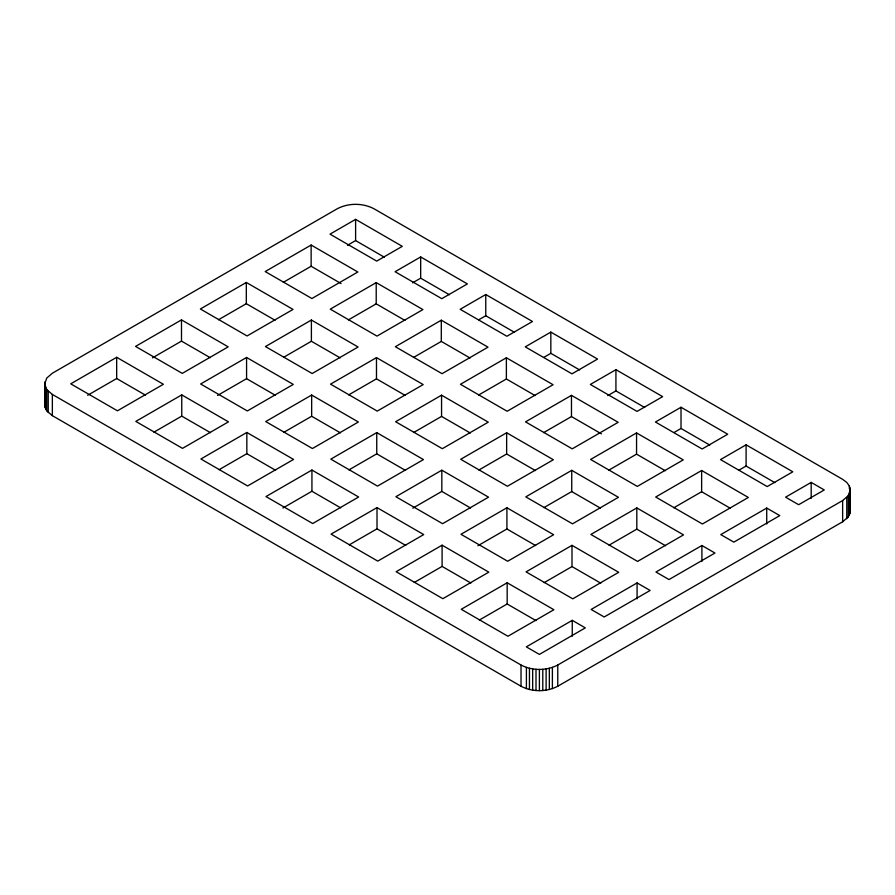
<?xml version="1.0" encoding="UTF-8"?>
<svg xmlns="http://www.w3.org/2000/svg" width="895" height="895" viewBox="0 0 895 895"><rect width="100%" height="100%" fill="white"/><g stroke="black" fill="none" stroke-linecap="round" stroke-linejoin="round"><path stroke-width="1.34" d="M44.75 383.832L46.73 378.093L52.357 373.226L337.236 208.759C348.502 202.863 362.71 202.863 373.976 208.759L842.642 479.34L846.771 482.439L849.366 486.063L850.25 489.945L850.026 513.126L848.27 516.907L842.642 521.774L557.764 686.241C546.498 692.137 532.29 692.137 521.024 686.241L52.357 415.66L46.73 410.794L44.974 407.012L44.75 383.832L46.73 389.571L52.357 394.438L521.024 665.019C532.29 670.914 546.498 670.914 557.764 665.019L842.642 500.551L848.27 495.685L850.25 489.945M44.75 405.055L44.974 403.097M116.674 357.306L70.727 383.832L117.435 410.805L163.382 384.279L116.674 357.306L116.674 378.529L87.654 395.288M181.495 319.884L135.548 346.41L182.256 373.383L228.203 346.857L181.495 319.884L181.495 341.107L152.474 357.866M246.315 282.462L200.368 308.988L247.076 335.961L293.023 309.424L246.315 282.462L246.315 303.685L275.056 320.276M311.136 245.04L265.188 271.565L311.896 298.527L357.832 272.002L311.136 245.04L311.136 266.262L341.073 283.547M355.606 219.364L330.009 234.143L376.705 261.105L402.291 246.338L355.606 219.364L355.606 240.587L384.335 257.189M218.503 319.739L246.315 303.685M283.323 282.317L311.136 266.262M347.461 245.286L355.606 240.587M181.752 394.885L135.816 421.411L182.513 448.373L228.46 421.847L181.752 394.885L181.752 416.108L210.504 432.699M246.572 357.463L200.637 383.989L247.333 410.95L293.28 384.425L246.572 357.463L246.572 378.686L217.563 395.433M311.393 320.041L265.446 346.566L312.154 373.528L358.101 347.003L311.393 320.041L311.393 341.264L340.134 357.855M376.213 282.619L330.266 309.144L376.974 336.106L422.921 309.581L376.213 282.619L376.213 303.841L404.954 320.432M420.672 256.943L395.087 271.722L441.794 298.684L467.38 283.916L420.672 256.943L420.672 278.166L449.413 294.768M153.951 432.162L181.752 416.108M283.592 357.318L311.393 341.264M348.401 319.895L376.213 303.841M412.539 282.865L420.672 278.166M246.841 432.464L200.894 458.99L247.602 485.951L293.549 459.426L246.841 432.464L246.841 453.687L275.582 470.278M311.661 395.042L265.714 421.567L312.422 448.529L358.369 422.004L311.661 395.042L311.661 416.264L340.402 432.856M376.482 357.62L330.535 384.145L377.242 411.107L423.19 384.581L376.482 357.62L376.482 378.842L405.222 395.433M441.302 320.197L395.355 346.723L442.063 373.685L488.01 347.159L441.302 320.197L441.302 341.42L470.043 358.011M485.761 294.522L460.175 309.301L506.883 336.263L532.469 321.495L485.761 294.522L485.761 315.745L514.502 332.336M219.029 469.741L246.841 453.687M283.849 432.319L311.661 416.264M348.67 394.896L376.482 378.842M413.49 357.474L441.302 341.42M478.78 319.772L485.761 315.745M311.93 470.043L265.983 496.568L312.691 523.53L358.638 497.005L311.93 470.043L311.93 491.254L282.909 508.013M376.75 432.621L330.803 459.146L377.511 486.108L423.447 459.582L376.75 432.621L376.75 453.832L405.491 470.434M441.559 395.187L395.624 421.724L442.32 448.686L488.267 422.16L441.559 395.187L441.559 416.41L470.311 433.012M506.38 357.765L460.444 384.291L507.141 411.264L553.088 384.738L506.38 357.765L506.38 378.988L535.132 395.59M550.839 332.101L525.253 346.868L571.961 373.841L597.547 359.063L550.839 332.101L550.839 353.324L579.591 369.915M348.938 469.897L376.75 453.832M413.758 432.464L441.559 416.41M478.579 395.042L506.38 378.988M543.869 357.351L550.839 353.324M377.008 507.61L331.06 534.136L377.768 561.109L423.715 534.583L377.008 507.61L377.008 528.833L405.748 545.435M441.828 470.188L395.881 496.714L442.589 523.687L488.536 497.161L441.828 470.188L441.828 491.411L412.808 508.17M506.648 432.766L460.701 459.292L507.409 486.265L553.356 459.739L506.648 432.766L506.648 453.989L535.389 470.58M571.469 395.344L525.522 421.869L572.229 448.842L618.176 422.306L571.469 395.344L571.469 416.567L601.406 433.851M615.928 369.68L590.342 384.447L637.05 411.409L662.636 396.642L615.928 369.68L615.928 390.902L644.668 407.493M349.207 544.887L377.008 528.833M478.836 470.043L506.648 453.989M543.657 432.621L571.469 416.567M607.783 395.601L615.928 390.902M442.096 545.189L396.149 571.715L442.857 598.688L488.804 572.151L442.096 545.189L442.096 566.412L470.837 583.003M506.917 507.767L460.97 534.293L507.678 561.255L553.625 534.729L506.917 507.767L506.917 528.99L477.896 545.737M571.737 470.345L525.79 496.87L572.498 523.832L618.445 497.307L571.737 470.345L571.737 491.568L600.478 508.159M636.558 432.923L590.61 459.448L637.318 486.41L683.254 459.885L636.558 432.923L636.558 454.145L665.298 470.736M681.017 407.259L655.431 422.026L702.127 448.988L727.713 434.22L681.017 407.259L681.017 428.47L709.757 445.072M414.284 582.466L442.096 566.412M543.925 507.622L571.737 491.568M608.745 470.199L636.558 454.145M674.036 432.509L681.017 428.47M507.174 582.768L461.238 609.294L507.935 636.255L553.882 609.73L507.174 582.768L507.174 603.991L535.926 620.582M571.994 545.346L526.059 571.871L572.755 598.833L618.702 572.308L571.994 545.346L571.994 566.569L600.746 583.16M636.815 507.924L590.868 534.449L637.576 561.411L683.523 534.886L636.815 507.924L636.815 529.146L665.556 545.737M701.635 470.501L655.688 497.027L702.396 523.989L748.343 497.463L701.635 470.501L701.635 491.724L730.376 508.315M746.094 444.826L720.509 459.605L767.216 486.567L792.802 471.799L746.094 444.826L746.094 466.049L774.835 482.64M479.373 620.045L507.174 603.991M544.194 582.623L571.994 566.569M609.014 545.2L636.815 529.146M673.823 507.778L701.635 491.724M739.113 470.076L746.094 466.049M572.263 620.347L526.316 646.872L539.394 654.413L585.319 627.876L572.263 620.347L572.263 636.255M637.083 582.925L591.136 609.45L604.192 616.979L650.139 590.454L637.083 582.925L637.083 598.833M701.904 545.502L655.957 572.028L669.012 579.557L714.96 553.032L701.904 545.502L701.904 561.411M766.724 508.069L720.777 534.606L733.833 542.135L779.78 515.609L766.724 508.069L766.724 523.989M811.183 482.405L785.597 497.172L798.653 504.713L824.273 489.945L811.183 482.405L811.183 498.325M181.495 341.107L210.235 357.698M246.572 378.686L275.324 395.277M441.828 491.411L470.569 508.002M506.917 528.99L535.657 545.581M116.674 378.529L145.415 395.12M311.93 491.254L340.671 507.857M850.026 509.21L850.25 511.168M850.026 487.988L850.026 513.126M849.366 486.063L849.366 488.715M849.366 493.827L849.366 515.05M848.27 495.685L848.27 516.907M846.771 497.441L846.771 518.664M842.642 500.551L842.642 521.774M557.764 665.019L557.764 686.241M552.383 667.401L552.383 688.624M549.329 668.274L549.329 689.497M546.118 668.901L546.118 690.123M542.784 669.281L542.784 690.504M539.394 669.415L539.394 690.638M536.004 669.281L536.004 690.504M532.67 668.901L532.67 690.123M529.448 668.274L529.448 689.497M526.405 667.401L526.405 688.624M521.024 665.019L521.024 686.241M52.357 394.438L52.357 415.66M48.229 391.339L48.229 412.561M46.73 389.571L46.73 410.794M45.634 387.714L45.634 408.937M44.974 381.874L44.974 407.012"/></g></svg>
